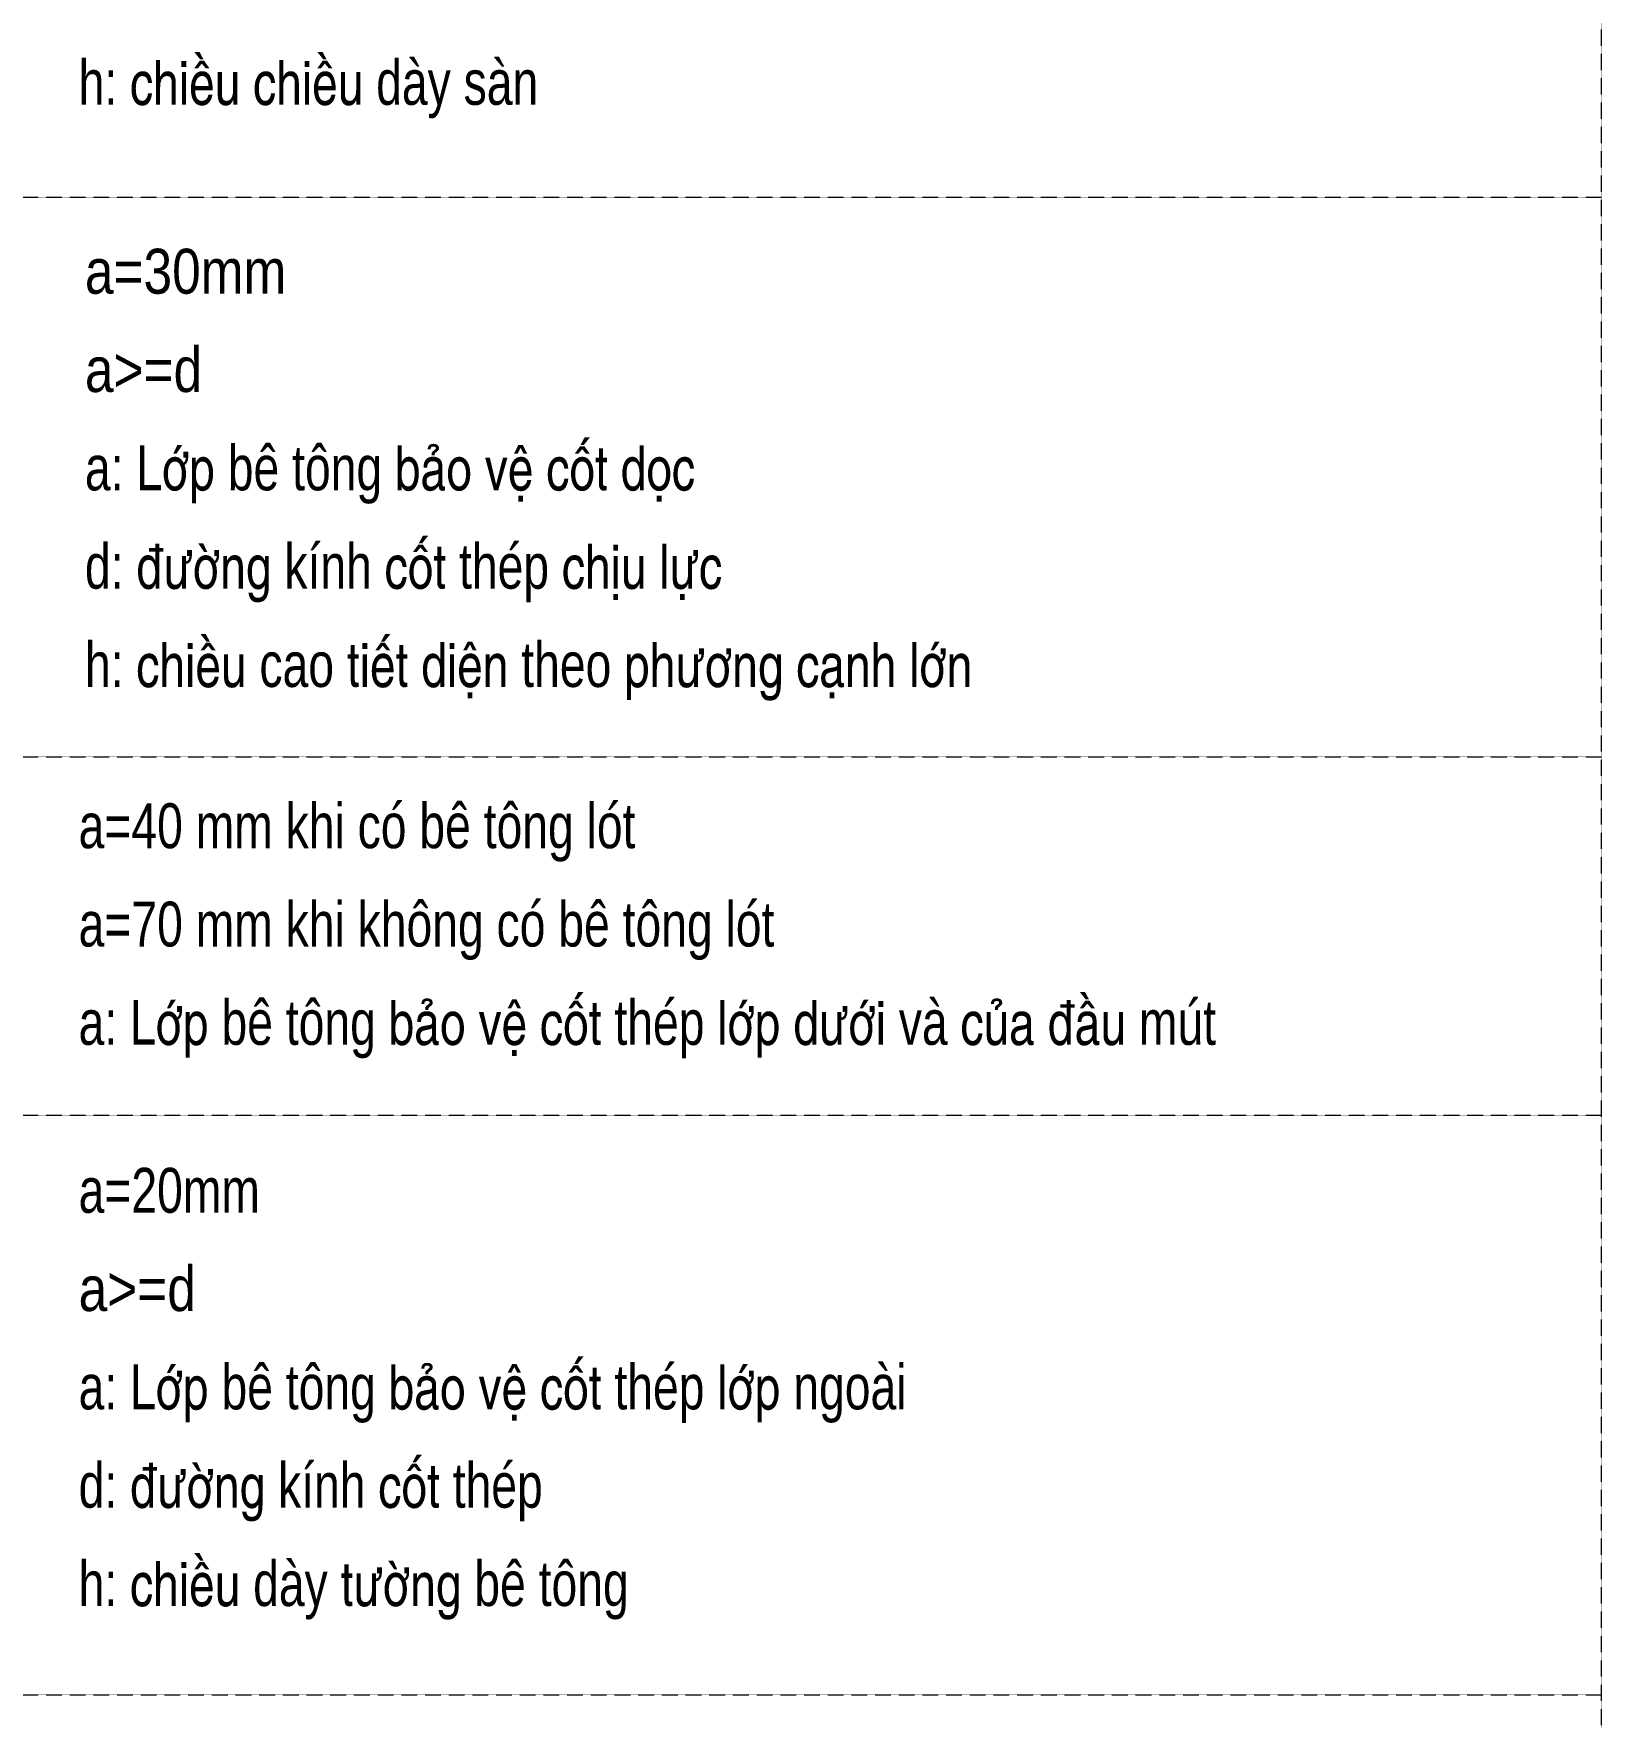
# Model space of a CAD drawing. Header units: millimetres. Extents: x -295047 to 29144, y -724756 to -246879.
# Drawn here: x -232044 to -216097, y -343292 to -326167 of the extents above; entities that cross this region are included whole.
import ezdxf

# ---------------------------------------------------------------- set-up
doc = ezdxf.new("R2010")
doc.units = ezdxf.units.MM
doc.header["$MEASUREMENT"] = 0
doc.linetypes.add('HIDDEN', pattern=[0.375, 0.25, -0.125])
doc.layers.add('EG Text2', color=7, linetype='Continuous', lineweight=25)
doc.layers.add('LC MANH DUT', color=35, linetype='HIDDEN', lineweight=5)
doc.styles.add('HELVECONDENSE', font='VNI-Helve-Condense.TTF')

msp = doc.modelspace()

# ---------------------------------------------------------------- linework, layer by layer
at = {"layer": 'LC MANH DUT', "ltscale": 3}
msp.add_line((-216097, -371230.4), (-216097, -312245.3, 0), dxfattribs=at)
at = {"layer": 'LC MANH DUT', "ltscale": 3, "elevation": 0}
for points in [[(-245323, -327829.6), (-216097, -327829.6)], [(-245323, -333522), (-216097, -333522)], [(-245323, -337168.6), (-216097, -337168.6)], [(-245323, -343061.5), (-216097, -343061.5)], [(-245323, -343061.5), (-216097, -343061.5)]]:
    msp.add_lwpolyline(points, dxfattribs=at)

# ---------------------------------------------------------------- texts
at = {"layer": 'EG Text2', "color": 7, "lineweight": 0, "style": 'HELVECONDENSE', "width": 0.9}
for s, height, p in [('h: chieàu chieàu daøy saøn', 456.489, (-231586.7, -326890.3, 0)), ('a: Lôùp beâ toâng baûo veä coát doïc', 456.489, (-231522.7, -330811.5, 0)), ('d: ñöôøng kính coát theùp chòu löïc', 456.489, (-231522.7, -331811.5, 0)), ('h: chieàu cao tieát dieän theo phöông caïnh lôùn', 456.489, (-231522.7, -332811.5, 0)), ('a=40 mm khi coù beâ toâng loùt', 456.489, (-231586.7, -334451.5, 0)), ('a=70 mm khi khoâng coù beâ toâng loùt', 456.489, (-231586.7, -335451.5, 0)), ('a: Lôùp beâ toâng baûo veä coát theùp lôùp döôùi vaø cuûa ñaàu muùt', 456.489, (-231586.7, -336451.5, 0)), ('a=20mm', 456.49, (-231586.7, -338159.4, 0)), ('a: Lôùp beâ toâng baûo veä coát theùp lôùp ngoaøi', 456.489, (-231586.7, -340159.4, 0)), ('d: ñöôøng kính coát theùp ', 456.489, (-231586.7, -341159.4, 0)), ('h: chieàu daøy töôøng beâ toâng', 456.489, (-231586.7, -342159.4, 0))]:
    msp.add_text(s, height=height, dxfattribs=at).set_placement(p)
at = {"layer": 'EG Text2', "color": 7, "lineweight": 0, "style": 'HELVECONDENSE'}
for s, p in [('a=30mm', (-231522.7, -328811.5, 0)), ('a>=d', (-231522.7, -329811.5, 0)), ('a>=d', (-231586.7, -339159.4, 0))]:
    msp.add_text(s, height=456.49, dxfattribs=at).set_placement(p)

doc.saveas('drawing.dxf')
